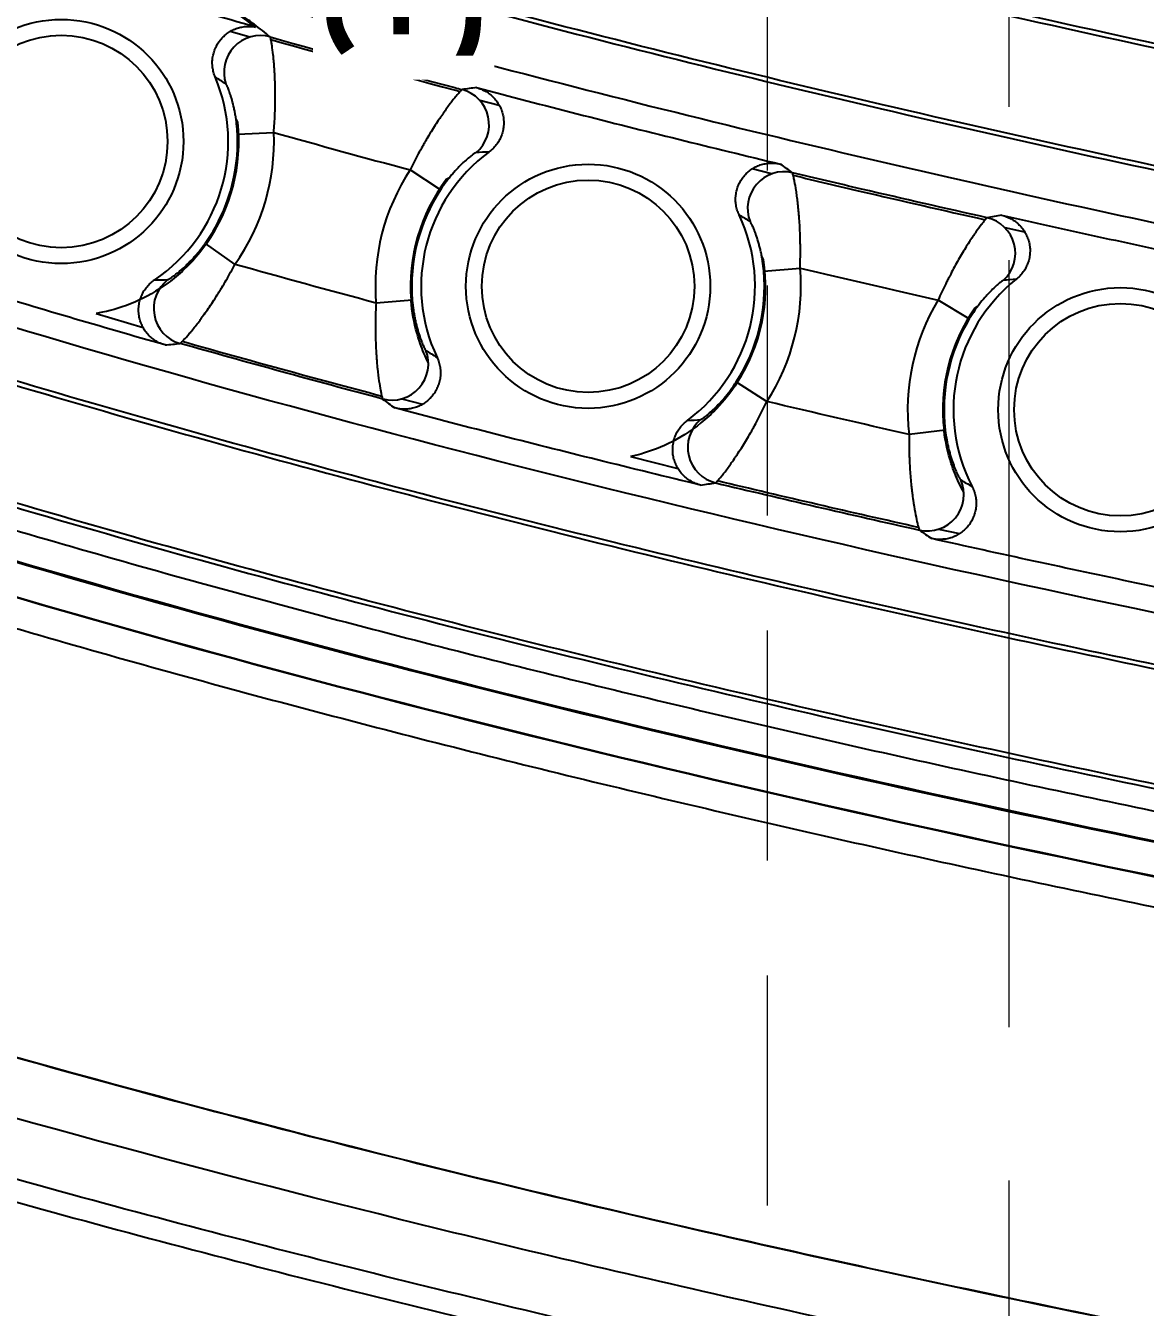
# Model space of a CAD drawing. Header units: millimetres. Extents: x 2519 to 3162, y 2051 to 2506.
# Drawn here: x 2772.14 to 2790.68, y 2229.97 to 2251.2 of the extents above; entities that cross this region are included whole.
import ezdxf

# ---------------------------------------------------------------- set-up
doc = ezdxf.new("R2010")
doc.units = ezdxf.units.MM
doc.linetypes.add('CENTER', pattern=[50.8, 31.75, -6.35, 6.35, -6.35])
doc.linetypes.add('HIDDEN', pattern=[9.525, 6.35, -3.175])
doc.layers.add('20', color=7, linetype='Continuous', true_color=0xffffff)
doc.layers.add('cool', color=153, linetype='HIDDEN', lineweight=9)
doc.layers.add('dim', color=82, linetype='Continuous', lineweight=9)
doc.styles.add('Capful-A', font='')
doc.styles.get('Capful-A').set_extended_font_data('Microsoft YaHei')
doc.dimstyles.new('Capful-A-1.0', dxfattribs={"dimtxt": 2.5, "dimasz": 2.5, "dimexe": 1.5, "dimexo": 1, "dimgap": 1.5, "dimtad": 0, "dimdsep": 46, "dimtxsty": 'Capful-A', "dimcen": 0, "dimclrt": 2, "dimazin": 2, "dimtfac": 1, "dimtmove": 0, "dimatfit": 3, "dimfxl": 0, "dimtolj": 1, "dimtzin": 0, "dimarcsym": 0})

# ---------------------------------------------------------------- blocks, each defined once
blk = doc.blocks.new('SL')
at = {"layer": 'cool', "color": 1, "linetype": 'CENTER', "lineweight": 18, "ltscale": 0.4}
blk.add_line((0, 220), (0, 0), dxfattribs=at)
at = {"layer": 'cool', "lineweight": 18, "ltscale": 0.6}
blk.add_line((-4, 208.79), (-4, 11.21), dxfattribs=at)
blk = doc.blocks.new('*D163')
at = {"layer": 'Defpoints', "color": 0, "transparency": 16777216}
for p in [(2813.414, 2279.55), (2760.15, 2247.39), (2760.671, 2247.39)]:
    blk.add_point(p, dxfattribs=at)
at = {"layer": 'dim', "color": 0, "lineweight": -2, "transparency": 16777216}
blk.add_line((2760.65, 2247.39), (2760.671, 2247.39), dxfattribs=at)
at = {"layer": 'dim', "color": 2, "transparency": 16777216, "insert": (2765.261, 2247.39), "char_height": 2.5, "attachment_point": 5, "style": 'Capful-A', "bg_fill": 3, "box_fill_scale": 1.1, "bg_fill_color": 256, "bg_fill_true_color": 13158600, "bg_fill_transparency": 0}
blk.add_mtext('\\A1;32.16', dxfattribs=at)
blk = doc.blocks.new('*D164')
at = {"layer": 'Defpoints', "color": 0, "transparency": 16777216}
for p in [(2813.414, 2279.55), (2757.95, 2245.19), (2757.95, 2244.41)]:
    blk.add_point(p, dxfattribs=at)
at = {"layer": 'dim', "color": 0, "lineweight": -2, "transparency": 16777216}
blk.add_line((2757.95, 2244.69), (2757.95, 2244.41), dxfattribs=at)
at = {"layer": 'dim', "color": 2, "transparency": 16777216, "insert": (2757.95, 2239.845), "char_height": 2.5, "attachment_point": 5, "rotation": 90, "style": 'Capful-A', "bg_fill": 3, "box_fill_scale": 1.1, "bg_fill_color": 256, "bg_fill_true_color": 13158600, "bg_fill_transparency": 0}
blk.add_mtext('\\A1;55.46', dxfattribs=at)
blk = doc.blocks.new('*D192')
at = {"layer": 'Defpoints', "color": 0, "transparency": 16777216}
for p in [(2813.414, 2279.55), (2778.414, 2255.55)]:
    blk.add_point(p, dxfattribs=at)
at = {"layer": 'dim', "color": 0, "lineweight": -2, "transparency": 16777216}
blk.add_line((2778.414, 2255.05), (2778.414, 2254.62), dxfattribs=at)
at = {"layer": 'dim', "color": 2, "transparency": 16777216, "insert": (2778.414, 2252.416), "char_height": 2.5, "attachment_point": 5, "rotation": 90, "style": 'Capful-A', "bg_fill": 3, "box_fill_scale": 1.1, "bg_fill_color": 256, "bg_fill_true_color": 13158600, "bg_fill_transparency": 0}
blk.add_mtext('\\A1;35', dxfattribs=at)
at = {"layer": 'Defpoints', "color": 0, "transparency": 16777216}
blk.add_point((2778.414, 2254.62), dxfattribs=at)

msp = doc.modelspace()

# ---------------------------------------------------------------- linework, layer by layer
at = {"layer": '20', "color": 7, "linetype": 'Continuous'}
for p, q in [((2775.85, 2251.006), (2775.528, 2251.101)), ((2779.981, 2249.876), (2779.658, 2249.958)), ((2775.651, 2249.596), (2775.623, 2249.647)), ((2775.646, 2249.402), (2776.248, 2249.428)), ((2779.009, 2248.478), (2778.504, 2248.808)), ((2779.154, 2248.678), (2779.104, 2248.649)), ((2784.489, 2248.741), (2784.165, 2248.823)), ((2788.681, 2247.777), (2788.353, 2247.847)), ((2775.112, 2247.591), (2775.604, 2247.243)), ((2784.356, 2247.326), (2784.326, 2247.375)), ((2784.359, 2247.13), (2784.96, 2247.182)), ((2778.541, 2246.65), (2777.94, 2246.602)), ((2787.761, 2246.342), (2787.245, 2246.652)), ((2773.307, 2246.431), (2774.084, 2246.197)), ((2787.899, 2246.547), (2787.85, 2246.516)), ((2783.904, 2245.298), (2784.41, 2244.971)), ((2778.365, 2245.015), (2778.712, 2244.928)), ((2787.363, 2244.496), (2786.764, 2244.425)), ((2782.153, 2244.061), (2782.937, 2243.864)), ((2787.252, 2242.857), (2787.6, 2242.783))]:
    msp.add_line(p, q, dxfattribs=at)
for centre, radius in [((2772.73, 2249.278), 2.022), ((2772.73, 2249.278), 1.759), ((2781.451, 2246.88), 2.022), ((2781.451, 2246.88), 1.759), ((2790.262, 2244.836), 2.022), ((2790.262, 2244.836), 1.759)]:
    msp.add_circle(centre, radius, dxfattribs=at)
for centre, radius, start, end in [((2772.73, 2249.278), 2.764, 304.0167, 22.7927), ((2772.73, 2249.278), 2.939, 324.7144, 6.2256), ((2772.73, 2249.278), 2.919, 324.7144, 2.4445), ((2772.73, 2249.278), 3.522, 324.7144, 2.4445), ((2781.451, 2246.88), 2.764, 126.4321, 205.2058), ((2781.451, 2246.88), 3.522, 146.7941, 184.523), ((2781.451, 2246.88), 2.939, 143.0013, 184.523), ((2781.451, 2246.88), 2.919, 146.7942, 184.523), ((2781.451, 2246.88), 2.764, 306.508, 25.295), ((2781.451, 2246.88), 2.939, 327.1816, 8.7247), ((2781.451, 2246.88), 2.919, 327.1816, 4.9235), ((2781.451, 2246.88), 3.522, 327.1816, 4.9235), ((2790.262, 2244.836), 2.764, 128.5645, 207.3625), ((2790.262, 2244.836), 3.522, 148.9443, 186.6916), ((2790.262, 2244.836), 2.939, 145.136, 186.6916), ((2790.262, 2244.836), 2.919, 148.9443, 186.6916)]:
    msp.add_arc(centre, radius, start, end, dxfattribs=at)
for centre, major_axis, ratio, start_param, end_param in [((2776.025, 2250.43), (-0.38, -0.468), 0.997798, 3.547262, 5.72914), ((2779.21, 2249.556), (0.087, -0.597), 0.997793, 0.553454, 2.736334), ((2784.693, 2248.175), (-0.359, -0.484), 0.997791, 3.546595, 5.7301), ((2787.922, 2247.426), (0.11, -0.593), 0.997788, 0.552733, 2.736835), ((2774.862, 2246.513), (-0.071, 0.599), 0.997691, 0.539699, 2.745904), ((2778.205, 2245.596), (0.367, 0.478), 0.997696, 3.537698, 5.742889), ((2783.701, 2244.211), (-0.097, 0.595), 0.997698, 0.540633, 2.745254), ((2787.067, 2243.43), (0.349, 0.492), 0.997699, 3.538004, 5.74245)]:
    msp.add_ellipse(centre, major_axis=major_axis, ratio=ratio, start_param=start_param, end_param=end_param, dxfattribs=at)
for points, knots in [([(2793.921, 2251.122), (2791.589, 2251.601), (2787.046, 2252.593), (2780.439, 2254.235), (2776.179, 2255.442), (2774.115, 2256.071)], [0, 0, 0, 0, 0.349722, 0.68295, 1, 1, 1, 1]), ([(2773.845, 2255.186), (2775.919, 2254.555), (2780.198, 2253.342), (2786.832, 2251.693), (2791.393, 2250.697), (2793.735, 2250.217)], [0, 0, 0, 0, 0.316715, 0.649933, 1, 1, 1, 1]), ([(2793.749, 2250.286), (2791.408, 2250.766), (2786.848, 2251.762), (2780.216, 2253.41), (2775.939, 2254.623), (2773.866, 2255.253)], [0, 0, 0, 0, 0.350067, 0.683285, 1, 1, 1, 1]), ([(2793.368, 2248.344), (2791.005, 2248.829), (2786.4, 2249.835), (2779.702, 2251.499), (2775.384, 2252.724), (2773.29, 2253.361)], [0, 0, 0, 0, 0.349298, 0.682453, 1, 1, 1, 1]), ([(2773.27, 2253.294), (2775.364, 2252.657), (2779.684, 2251.432), (2786.384, 2249.766), (2790.99, 2248.761), (2793.354, 2248.276)], [0, 0, 0, 0, 0.317547, 0.650702, 1, 1, 1, 1]), ([(2775.943, 2251.174), (2775.869, 2251.232), (2775.792, 2251.291), (2775.668, 2251.381), (2775.625, 2251.412), (2775.537, 2251.474), (2775.491, 2251.505), (2775.396, 2251.569), (2775.347, 2251.602), (2775.242, 2251.669), (2775.188, 2251.703), (2775.071, 2251.774), (2775.009, 2251.81), (2774.908, 2251.867), (2774.874, 2251.886), (2774.8, 2251.926), (2774.762, 2251.947), (2774.721, 2251.968)], [0, 0, 0, 0, 0.25, 0.25, 0.375, 0.375, 0.5, 0.5, 0.625, 0.625, 0.75, 0.75, 0.875, 0.875, 0.9375, 0.9375, 1, 1, 1, 1]), ([(2774.756, 2251.959), (2776.264, 2251.516), (2779.94, 2250.49), (2786.035, 2248.971), (2790.759, 2247.936), (2793.187, 2247.438), (2793.192, 2247.437), (2793.196, 2247.436)], [0, 0, 0, 0, 0.264848, 0.632069, 0.99929, 0.99929, 1, 1, 1, 1]), ([(2776.189, 2251.01), (2776.105, 2251.079), (2776.016, 2251.149), (2775.874, 2251.256), (2775.825, 2251.292), (2775.723, 2251.366), (2775.671, 2251.403), (2775.56, 2251.48), (2775.503, 2251.519), (2775.381, 2251.598), (2775.317, 2251.639), (2775.214, 2251.703), (2775.178, 2251.724), (2775.104, 2251.768), (2775.066, 2251.79), (2774.985, 2251.836), (2774.943, 2251.859), (2774.854, 2251.908), (2774.807, 2251.933), (2774.756, 2251.959)], [0, 0, 0, 0, 0.25, 0.25, 0.375, 0.375, 0.5, 0.5, 0.625, 0.625, 0.75, 0.75, 0.8125, 0.8125, 0.875, 0.875, 0.9375, 0.9375, 1, 1, 1, 1]), ([(2775.278, 2250.348), (2775.267, 2250.373), (2775.258, 2250.399), (2775.244, 2250.452), (2775.234, 2250.505), (2775.23, 2250.558), (2775.23, 2250.599), (2775.231, 2250.613), (2775.233, 2250.64), (2775.234, 2250.653), (2775.24, 2250.693), (2775.246, 2250.72), (2775.26, 2250.771), (2775.269, 2250.797), (2775.302, 2250.872), (2775.33, 2250.918), (2775.372, 2250.97), (2775.381, 2250.981), (2775.399, 2251.001), (2775.409, 2251.01), (2775.438, 2251.038), (2775.459, 2251.055), (2775.503, 2251.087), (2775.526, 2251.101), (2775.574, 2251.127), (2775.623, 2251.149), (2775.675, 2251.164), (2775.728, 2251.176), (2775.755, 2251.18), (2775.835, 2251.187), (2775.889, 2251.184), (2775.943, 2251.174)], [0, 0, 0, 0, 0.0625, 0.0625, 0.125, 0.1875, 0.1875, 0.21875, 0.21875, 0.25, 0.25, 0.3125, 0.3125, 0.375, 0.375, 0.5, 0.5, 0.53125, 0.53125, 0.5625, 0.5625, 0.625, 0.625, 0.6875, 0.6875, 0.75, 0.8125, 0.8125, 0.875, 0.875, 1, 1, 1, 1]), ([(2776.189, 2251.01), (2777.194, 2250.725), (2778.252, 2250.435), (2779.324, 2250.149), (2779.364, 2250.139)], [0, 0, 0, 0, 0.96251, 1, 1, 1, 1]), ([(2776.248, 2249.428), (2776.256, 2249.527), (2776.262, 2249.626), (2776.267, 2249.749), (2776.268, 2249.773), (2776.27, 2249.822), (2776.27, 2249.846), (2776.272, 2249.917), (2776.272, 2249.964), (2776.273, 2250.101), (2776.271, 2250.19), (2776.268, 2250.296), (2776.267, 2250.317), (2776.265, 2250.358), (2776.264, 2250.378), (2776.261, 2250.437), (2776.256, 2250.513), (2776.249, 2250.6), (2776.245, 2250.649), (2776.241, 2250.681), (2776.24, 2250.696), (2776.232, 2250.771), (2776.225, 2250.823), (2776.217, 2250.877), (2776.215, 2250.887), (2776.212, 2250.907), (2776.211, 2250.916), (2776.206, 2250.942), (2776.201, 2250.971), (2776.196, 2250.99), (2776.193, 2251), (2776.192, 2251.003), (2776.19, 2251.008), (2776.19, 2251.009), (2776.189, 2251.01)], [0, 0, 0, 0, 0.125, 0.125, 0.15625, 0.15625, 0.1875, 0.1875, 0.25, 0.25, 0.375, 0.375, 0.40625, 0.40625, 0.4375, 0.4375, 0.5, 0.5625, 0.59375, 0.59375, 0.625, 0.625, 0.75, 0.75, 0.78125, 0.78125, 0.8125, 0.8125, 0.875, 0.9375, 0.9375, 0.96875, 0.96875, 1, 1, 1, 1]), ([(2776.201, 2250.967), (2777.199, 2250.684), (2778.242, 2250.397), (2779.299, 2250.116), (2779.332, 2250.107)], [0, 0, 0, 0, 0.969202, 1, 1, 1, 1]), ([(2775.646, 2249.402), (2775.643, 2249.459), (2775.639, 2249.514), (2775.632, 2249.583), (2775.63, 2249.596), (2775.627, 2249.623), (2775.625, 2249.636), (2775.619, 2249.675), (2775.612, 2249.726), (2775.6, 2249.786), (2775.593, 2249.821), (2775.588, 2249.844), (2775.585, 2249.855), (2775.572, 2249.91), (2775.562, 2249.95), (2775.546, 2250.005), (2775.54, 2250.023), (2775.53, 2250.056), (2775.524, 2250.072), (2775.509, 2250.116), (2775.5, 2250.141), (2775.487, 2250.172), (2775.483, 2250.182), (2775.475, 2250.198), (2775.469, 2250.212), (2775.463, 2250.221), (2775.459, 2250.228), (2775.457, 2250.23), (2775.456, 2250.231)], [0, 0, 0, 0, 0.125, 0.125, 0.15625, 0.15625, 0.1875, 0.1875, 0.25, 0.3125, 0.34375, 0.34375, 0.375, 0.375, 0.5, 0.5, 0.5625, 0.5625, 0.625, 0.625, 0.75, 0.75, 0.8125, 0.8125, 0.875, 0.9375, 0.9375, 1, 1, 1, 1]), ([(2779.606, 2250.171), (2779.633, 2250.164), (2779.66, 2250.154), (2779.699, 2250.138), (2779.712, 2250.132), (2779.737, 2250.119), (2779.75, 2250.112), (2779.786, 2250.09), (2779.809, 2250.074), (2779.853, 2250.039), (2779.874, 2250.02), (2779.912, 2249.978), (2779.948, 2249.934), (2779.977, 2249.886), (2779.996, 2249.848), (2780.002, 2249.835), (2780.013, 2249.809), (2780.018, 2249.796), (2780.032, 2249.756), (2780.039, 2249.729), (2780.047, 2249.687), (2780.049, 2249.673), (2780.052, 2249.645), (2780.053, 2249.631), (2780.055, 2249.589), (2780.054, 2249.532), (2780.045, 2249.477), (2780.035, 2249.435), (2780.031, 2249.422), (2780.023, 2249.395), (2780.018, 2249.381), (2780.003, 2249.342), (2779.991, 2249.317), (2779.97, 2249.28), (2779.963, 2249.268), (2779.947, 2249.244), (2779.939, 2249.233), (2779.913, 2249.199), (2779.876, 2249.157), (2779.833, 2249.12), (2779.81, 2249.103)], [0, 0, 0, 0, 0.0625, 0.0625, 0.09375, 0.09375, 0.125, 0.125, 0.1875, 0.1875, 0.25, 0.25, 0.3125, 0.375, 0.375, 0.40625, 0.40625, 0.4375, 0.4375, 0.5, 0.5, 0.53125, 0.53125, 0.5625, 0.5625, 0.625, 0.6875, 0.6875, 0.71875, 0.71875, 0.75, 0.75, 0.8125, 0.8125, 0.84375, 0.84375, 0.875, 0.875, 0.9375, 1, 1, 1, 1]), ([(2779.364, 2250.139), (2779.362, 2250.138), (2779.359, 2250.135), (2779.351, 2250.127), (2779.348, 2250.124), (2779.341, 2250.117), (2779.337, 2250.113), (2779.316, 2250.09), (2779.293, 2250.064), (2779.259, 2250.021), (2779.251, 2250.013), (2779.236, 2249.994), (2779.228, 2249.984), (2779.204, 2249.953), (2779.187, 2249.93), (2779.133, 2249.859), (2779.094, 2249.805), (2779.041, 2249.729), (2779.031, 2249.714), (2779.009, 2249.682), (2778.998, 2249.666), (2778.965, 2249.616), (2778.942, 2249.582), (2778.874, 2249.476), (2778.828, 2249.401), (2778.769, 2249.301), (2778.757, 2249.28), (2778.733, 2249.239), (2778.721, 2249.218), (2778.686, 2249.156), (2778.663, 2249.114), (2778.594, 2248.986), (2778.549, 2248.898), (2778.504, 2248.808)], [0, 0, 0, 0, 0.0625, 0.0625, 0.09375, 0.09375, 0.125, 0.125, 0.25, 0.25, 0.28125, 0.28125, 0.3125, 0.3125, 0.375, 0.375, 0.5, 0.5, 0.53125, 0.53125, 0.5625, 0.5625, 0.625, 0.625, 0.75, 0.75, 0.78125, 0.78125, 0.8125, 0.8125, 0.875, 0.875, 1, 1, 1, 1]), ([(2779.597, 2249.094), (2779.595, 2249.094), (2779.591, 2249.092), (2779.585, 2249.089), (2779.58, 2249.086), (2779.578, 2249.085), (2779.564, 2249.076), (2779.549, 2249.066), (2779.522, 2249.046), (2779.512, 2249.038), (2779.491, 2249.021), (2779.48, 2249.012), (2779.444, 2248.982), (2779.418, 2248.959), (2779.376, 2248.92), (2779.361, 2248.906), (2779.331, 2248.876), (2779.316, 2248.861), (2779.269, 2248.812), (2779.237, 2248.777), (2779.188, 2248.72), (2779.171, 2248.699), (2779.137, 2248.658), (2779.121, 2248.636), (2779.072, 2248.571), (2779.04, 2248.526), (2779.009, 2248.478)], [0, 0, 0, 0, 0.0625, 0.09375, 0.09375, 0.125, 0.125, 0.25, 0.25, 0.3125, 0.3125, 0.375, 0.375, 0.5, 0.5, 0.5625, 0.5625, 0.625, 0.625, 0.75, 0.75, 0.8125, 0.8125, 0.875, 0.875, 1, 1, 1, 1]), ([(2783.95, 2248.061), (2783.938, 2248.086), (2783.927, 2248.113), (2783.915, 2248.153), (2783.911, 2248.167), (2783.905, 2248.195), (2783.902, 2248.209), (2783.895, 2248.251), (2783.892, 2248.279), (2783.891, 2248.335), (2783.893, 2248.363), (2783.9, 2248.42), (2783.91, 2248.475), (2783.929, 2248.528), (2783.945, 2248.567), (2783.951, 2248.58), (2783.964, 2248.605), (2783.971, 2248.618), (2783.993, 2248.654), (2784.009, 2248.677), (2784.036, 2248.71), (2784.045, 2248.72), (2784.064, 2248.741), (2784.075, 2248.751), (2784.106, 2248.78), (2784.15, 2248.815), (2784.198, 2248.844), (2784.236, 2248.863), (2784.249, 2248.869), (2784.275, 2248.88), (2784.288, 2248.885), (2784.328, 2248.898), (2784.356, 2248.905), (2784.397, 2248.913), (2784.411, 2248.915), (2784.439, 2248.918), (2784.454, 2248.92), (2784.496, 2248.921), (2784.552, 2248.92), (2784.608, 2248.911), (2784.635, 2248.904)], [0, 0, 0, 0, 0.0625, 0.0625, 0.09375, 0.09375, 0.125, 0.125, 0.1875, 0.1875, 0.25, 0.25, 0.3125, 0.375, 0.375, 0.40625, 0.40625, 0.4375, 0.4375, 0.5, 0.5, 0.53125, 0.53125, 0.5625, 0.5625, 0.625, 0.6875, 0.6875, 0.71875, 0.71875, 0.75, 0.75, 0.8125, 0.8125, 0.84375, 0.84375, 0.875, 0.875, 0.9375, 1, 1, 1, 1]), ([(2788.055, 2248.015), (2787.357, 2248.171), (2786.279, 2248.419), (2785.213, 2248.67), (2784.833, 2248.761)], [0, 0, 0, 0, 0.641413, 1, 1, 1, 1]), ([(2784.96, 2247.182), (2784.963, 2247.282), (2784.965, 2247.381), (2784.965, 2247.504), (2784.965, 2247.528), (2784.964, 2247.577), (2784.964, 2247.601), (2784.962, 2247.672), (2784.961, 2247.719), (2784.956, 2247.856), (2784.951, 2247.945), (2784.942, 2248.051), (2784.941, 2248.071), (2784.937, 2248.112), (2784.932, 2248.173), (2784.921, 2248.267), (2784.913, 2248.337), (2784.906, 2248.386), (2784.904, 2248.403), (2784.899, 2248.434), (2784.897, 2248.45), (2784.886, 2248.524), (2784.877, 2248.576), (2784.866, 2248.63), (2784.864, 2248.64), (2784.86, 2248.659), (2784.858, 2248.668), (2784.853, 2248.693), (2784.846, 2248.722), (2784.841, 2248.741), (2784.837, 2248.752), (2784.836, 2248.754), (2784.834, 2248.759), (2784.833, 2248.76), (2784.833, 2248.761)], [0, 0, 0, 0, 0.125, 0.125, 0.15625, 0.15625, 0.1875, 0.1875, 0.25, 0.25, 0.375, 0.375, 0.40625, 0.40625, 0.4375, 0.5, 0.5625, 0.5625, 0.59375, 0.59375, 0.625, 0.625, 0.75, 0.75, 0.78125, 0.78125, 0.8125, 0.8125, 0.875, 0.9375, 0.9375, 0.96875, 0.96875, 1, 1, 1, 1]), ([(2784.847, 2248.718), (2785.22, 2248.629), (2786.27, 2248.381), (2787.333, 2248.137), (2788.023, 2247.982)], [0, 0, 0, 0, 0.356447, 1, 1, 1, 1]), ([(2788.295, 2248.056), (2788.82, 2247.938), (2789.877, 2247.705), (2791.473, 2247.363), (2792.547, 2247.139), (2793.084, 2247.029)], [0, 0, 0, 0, 0.334236, 0.668472, 1, 1, 1, 1]), ([(2788.295, 2248.056), (2788.323, 2248.05), (2788.35, 2248.042), (2788.389, 2248.027), (2788.403, 2248.021), (2788.428, 2248.009), (2788.441, 2248.003), (2788.478, 2247.983), (2788.502, 2247.967), (2788.547, 2247.934), (2788.568, 2247.915), (2788.609, 2247.875), (2788.646, 2247.833), (2788.677, 2247.785), (2788.697, 2247.748), (2788.704, 2247.736), (2788.716, 2247.71), (2788.721, 2247.697), (2788.737, 2247.657), (2788.745, 2247.631), (2788.754, 2247.589), (2788.757, 2247.576), (2788.761, 2247.548), (2788.763, 2247.533), (2788.767, 2247.491), (2788.767, 2247.435), (2788.76, 2247.379), (2788.752, 2247.337), (2788.749, 2247.323), (2788.741, 2247.296), (2788.737, 2247.282), (2788.723, 2247.243), (2788.712, 2247.217), (2788.693, 2247.179), (2788.686, 2247.167), (2788.671, 2247.143), (2788.663, 2247.131), (2788.639, 2247.096), (2788.603, 2247.053), (2788.561, 2247.014), (2788.539, 2246.997)], [0, 0, 0, 0, 0.0625, 0.0625, 0.09375, 0.09375, 0.125, 0.125, 0.1875, 0.1875, 0.25, 0.25, 0.3125, 0.375, 0.375, 0.40625, 0.40625, 0.4375, 0.4375, 0.5, 0.5, 0.53125, 0.53125, 0.5625, 0.5625, 0.625, 0.6875, 0.6875, 0.71875, 0.71875, 0.75, 0.75, 0.8125, 0.8125, 0.84375, 0.84375, 0.875, 0.875, 0.9375, 1, 1, 1, 1]), ([(2784.359, 2247.13), (2784.354, 2247.187), (2784.348, 2247.242), (2784.337, 2247.31), (2784.335, 2247.324), (2784.33, 2247.35), (2784.328, 2247.364), (2784.321, 2247.402), (2784.311, 2247.453), (2784.297, 2247.512), (2784.288, 2247.547), (2784.282, 2247.569), (2784.279, 2247.58), (2784.264, 2247.635), (2784.251, 2247.675), (2784.233, 2247.729), (2784.227, 2247.746), (2784.215, 2247.779), (2784.209, 2247.795), (2784.191, 2247.838), (2784.181, 2247.863), (2784.167, 2247.894), (2784.162, 2247.903), (2784.154, 2247.919), (2784.147, 2247.933), (2784.141, 2247.942), (2784.136, 2247.948), (2784.134, 2247.95), (2784.133, 2247.951)], [0, 0, 0, 0, 0.125, 0.125, 0.15625, 0.15625, 0.1875, 0.1875, 0.25, 0.3125, 0.34375, 0.34375, 0.375, 0.375, 0.5, 0.5, 0.5625, 0.5625, 0.625, 0.625, 0.75, 0.75, 0.8125, 0.8125, 0.875, 0.9375, 0.9375, 1, 1, 1, 1]), ([(2788.055, 2248.015), (2788.05, 2248.013), (2788.04, 2248.002), (2788.016, 2247.974), (2788.007, 2247.963), (2787.991, 2247.943), (2787.985, 2247.935), (2787.973, 2247.92), (2787.967, 2247.911), (2787.934, 2247.868), (2787.903, 2247.826), (2787.86, 2247.764), (2787.851, 2247.751), (2787.833, 2247.725), (2787.824, 2247.711), (2787.796, 2247.669), (2787.777, 2247.64), (2787.717, 2247.547), (2787.675, 2247.479), (2787.589, 2247.333), (2787.545, 2247.255), (2787.48, 2247.134), (2787.458, 2247.092), (2787.425, 2247.029), (2787.414, 2247.007), (2787.392, 2246.964), (2787.381, 2246.942), (2787.327, 2246.832), (2787.285, 2246.743), (2787.245, 2246.652)], [0, 0, 0, 0, 0.125, 0.125, 0.1875, 0.1875, 0.21875, 0.21875, 0.25, 0.25, 0.375, 0.375, 0.40625, 0.40625, 0.4375, 0.4375, 0.5, 0.5, 0.625, 0.625, 0.75, 0.75, 0.8125, 0.8125, 0.84375, 0.84375, 0.875, 0.875, 1, 1, 1, 1]), ([(2775.128, 2247.579), (2775.017, 2247.421), (2774.894, 2247.281), (2774.677, 2247.076), (2774.588, 2247.002), (2774.317, 2246.802), (2774.131, 2246.698), (2773.761, 2246.539), (2773.58, 2246.484), (2773.377, 2246.443), (2773.341, 2246.436), (2773.307, 2246.431)], [0, 0, 0, 0, 0.223813, 0.223813, 0.366229, 0.366229, 0.65106, 0.65106, 0.935892, 0.935892, 1, 1, 1, 1]), ([(2774.494, 2246.991), (2774.495, 2246.991), (2774.499, 2246.992), (2774.506, 2246.995), (2774.511, 2246.998), (2774.513, 2246.999), (2774.528, 2247.008), (2774.544, 2247.018), (2774.572, 2247.037), (2774.583, 2247.045), (2774.605, 2247.061), (2774.617, 2247.07), (2774.654, 2247.099), (2774.681, 2247.121), (2774.726, 2247.16), (2774.741, 2247.173), (2774.772, 2247.202), (2774.789, 2247.217), (2774.838, 2247.265), (2774.871, 2247.299), (2774.923, 2247.355), (2774.941, 2247.375), (2774.976, 2247.416), (2774.994, 2247.436), (2775.045, 2247.5), (2775.079, 2247.545), (2775.112, 2247.591)], [0, 0, 0, 0, 0.0625, 0.09375, 0.09375, 0.125, 0.125, 0.25, 0.25, 0.3125, 0.3125, 0.375, 0.375, 0.5, 0.5, 0.5625, 0.5625, 0.625, 0.625, 0.75, 0.75, 0.8125, 0.8125, 0.875, 0.875, 1, 1, 1, 1]), ([(2774.697, 2245.934), (2774.699, 2245.934), (2774.703, 2245.937), (2774.712, 2245.945), (2774.715, 2245.947), (2774.722, 2245.954), (2774.726, 2245.959), (2774.748, 2245.981), (2774.772, 2246.007), (2774.809, 2246.048), (2774.816, 2246.057), (2774.832, 2246.076), (2774.841, 2246.086), (2774.866, 2246.116), (2774.884, 2246.138), (2774.941, 2246.208), (2774.982, 2246.261), (2775.038, 2246.335), (2775.049, 2246.351), (2775.072, 2246.382), (2775.084, 2246.398), (2775.119, 2246.447), (2775.142, 2246.481), (2775.214, 2246.585), (2775.263, 2246.659), (2775.325, 2246.758), (2775.338, 2246.778), (2775.363, 2246.818), (2775.375, 2246.839), (2775.412, 2246.9), (2775.437, 2246.941), (2775.51, 2247.068), (2775.557, 2247.154), (2775.604, 2247.243)], [0, 0, 0, 0, 0.0625, 0.0625, 0.09375, 0.09375, 0.125, 0.125, 0.25, 0.25, 0.28125, 0.28125, 0.3125, 0.3125, 0.375, 0.375, 0.5, 0.5, 0.53125, 0.53125, 0.5625, 0.5625, 0.625, 0.625, 0.75, 0.75, 0.78125, 0.78125, 0.8125, 0.8125, 0.875, 0.875, 1, 1, 1, 1]), ([(2774.448, 2245.908), (2774.42, 2245.915), (2774.393, 2245.925), (2774.354, 2245.943), (2774.341, 2245.949), (2774.316, 2245.962), (2774.304, 2245.97), (2774.267, 2245.993), (2774.222, 2246.026), (2774.181, 2246.066), (2774.152, 2246.098), (2774.143, 2246.109), (2774.126, 2246.132), (2774.117, 2246.143), (2774.094, 2246.179), (2774.08, 2246.204), (2774.056, 2246.255), (2774.045, 2246.282), (2774.028, 2246.337), (2774.022, 2246.364), (2774.015, 2246.406), (2774.013, 2246.421), (2774.011, 2246.449), (2774.01, 2246.463), (2774.009, 2246.506), (2774.013, 2246.563), (2774.024, 2246.619), (2774.035, 2246.66), (2774.039, 2246.674), (2774.049, 2246.701), (2774.054, 2246.714), (2774.071, 2246.753), (2774.084, 2246.779), (2774.107, 2246.815), (2774.115, 2246.827), (2774.131, 2246.85), (2774.14, 2246.862), (2774.168, 2246.894), (2774.207, 2246.935), (2774.252, 2246.971), (2774.276, 2246.987)], [0, 0, 0, 0, 0.0625, 0.0625, 0.09375, 0.09375, 0.125, 0.125, 0.1875, 0.25, 0.25, 0.28125, 0.28125, 0.3125, 0.3125, 0.375, 0.375, 0.4375, 0.4375, 0.5, 0.5, 0.53125, 0.53125, 0.5625, 0.5625, 0.625, 0.6875, 0.6875, 0.71875, 0.71875, 0.75, 0.75, 0.8125, 0.8125, 0.84375, 0.84375, 0.875, 0.875, 0.9375, 1, 1, 1, 1]), ([(2788.326, 2246.979), (2788.325, 2246.979), (2788.321, 2246.977), (2788.315, 2246.974), (2788.31, 2246.971), (2788.308, 2246.969), (2788.294, 2246.96), (2788.28, 2246.949), (2788.253, 2246.928), (2788.244, 2246.92), (2788.223, 2246.902), (2788.212, 2246.893), (2788.178, 2246.862), (2788.153, 2246.838), (2788.112, 2246.797), (2788.098, 2246.782), (2788.069, 2246.752), (2788.054, 2246.736), (2788.009, 2246.685), (2787.978, 2246.649), (2787.931, 2246.589), (2787.915, 2246.569), (2787.883, 2246.526), (2787.868, 2246.504), (2787.821, 2246.437), (2787.791, 2246.39), (2787.761, 2246.342)], [0, 0, 0, 0, 0.0625, 0.09375, 0.09375, 0.125, 0.125, 0.25, 0.25, 0.3125, 0.3125, 0.375, 0.375, 0.5, 0.5, 0.5625, 0.5625, 0.625, 0.625, 0.75, 0.75, 0.8125, 0.8125, 0.875, 0.875, 1, 1, 1, 1]), ([(2777.94, 2246.602), (2777.935, 2246.502), (2777.932, 2246.403), (2777.93, 2246.28), (2777.93, 2246.255), (2777.93, 2246.207), (2777.93, 2246.182), (2777.93, 2246.111), (2777.931, 2246.064), (2777.935, 2245.926), (2777.939, 2245.837), (2777.946, 2245.731), (2777.948, 2245.71), (2777.951, 2245.669), (2777.952, 2245.648), (2777.957, 2245.589), (2777.961, 2245.551), (2777.973, 2245.441), (2777.981, 2245.374), (2777.998, 2245.253), (2778.007, 2245.201), (2778.017, 2245.147), (2778.019, 2245.137), (2778.023, 2245.117), (2778.025, 2245.108), (2778.03, 2245.082), (2778.037, 2245.053), (2778.042, 2245.033), (2778.046, 2245.023), (2778.047, 2245.02), (2778.049, 2245.015), (2778.05, 2245.014), (2778.05, 2245.013)], [0, 0, 0, 0, 0.125, 0.125, 0.15625, 0.15625, 0.1875, 0.1875, 0.25, 0.25, 0.375, 0.375, 0.40625, 0.40625, 0.4375, 0.4375, 0.5, 0.5, 0.625, 0.625, 0.75, 0.75, 0.78125, 0.78125, 0.8125, 0.8125, 0.875, 0.9375, 0.9375, 0.96875, 0.96875, 1, 1, 1, 1]), ([(2778.807, 2245.611), (2778.781, 2245.663), (2778.757, 2245.717), (2778.69, 2245.874), (2778.651, 2245.984), (2778.57, 2246.272), (2778.536, 2246.455), (2778.521, 2246.647)], [0, 0, 0, 0, 0.171145, 0.171145, 0.493539, 0.493539, 1, 1, 1, 1]), ([(2778.541, 2246.65), (2778.546, 2246.593), (2778.552, 2246.537), (2778.562, 2246.468), (2778.564, 2246.455), (2778.568, 2246.428), (2778.571, 2246.415), (2778.578, 2246.376), (2778.588, 2246.325), (2778.601, 2246.265), (2778.61, 2246.23), (2778.616, 2246.207), (2778.619, 2246.196), (2778.634, 2246.14), (2778.646, 2246.1), (2778.665, 2246.045), (2778.674, 2246.018), (2778.683, 2245.994), (2778.689, 2245.978), (2778.692, 2245.971), (2778.706, 2245.934), (2778.717, 2245.908), (2778.731, 2245.877), (2778.736, 2245.867), (2778.744, 2245.851), (2778.751, 2245.837), (2778.757, 2245.827), (2778.762, 2245.82), (2778.764, 2245.818), (2778.765, 2245.817)], [0, 0, 0, 0, 0.125, 0.125, 0.15625, 0.15625, 0.1875, 0.1875, 0.25, 0.3125, 0.34375, 0.34375, 0.375, 0.375, 0.5, 0.5, 0.5625, 0.59375, 0.59375, 0.625, 0.625, 0.75, 0.75, 0.8125, 0.8125, 0.875, 0.9375, 0.9375, 1, 1, 1, 1]), ([(2806.818, 2238.579), (2802.356, 2239.267), (2793.77, 2240.783), (2781.911, 2243.397), (2774.644, 2245.377), (2771.174, 2246.433)], [0, 0, 0, 0, 0.333255, 0.666517, 1, 1, 1, 1]), ([(2778.95, 2245.703), (2778.963, 2245.677), (2778.973, 2245.65), (2778.986, 2245.609), (2778.989, 2245.595), (2778.996, 2245.567), (2778.998, 2245.553), (2779.005, 2245.511), (2779.01, 2245.454), (2779.007, 2245.397), (2779.001, 2245.355), (2778.999, 2245.341), (2778.993, 2245.313), (2778.99, 2245.299), (2778.979, 2245.258), (2778.969, 2245.231), (2778.952, 2245.192), (2778.946, 2245.179), (2778.933, 2245.153), (2778.925, 2245.141), (2778.903, 2245.105), (2778.886, 2245.082), (2778.859, 2245.049), (2778.85, 2245.038), (2778.83, 2245.018), (2778.819, 2245.008), (2778.787, 2244.979), (2778.743, 2244.944), (2778.693, 2244.916), (2778.655, 2244.897), (2778.641, 2244.891), (2778.615, 2244.881), (2778.601, 2244.876), (2778.561, 2244.863), (2778.533, 2244.856), (2778.491, 2244.849), (2778.477, 2244.848), (2778.448, 2244.845), (2778.434, 2244.844), (2778.391, 2244.843), (2778.335, 2244.846), (2778.279, 2244.856), (2778.251, 2244.864)], [0, 0, 0, 0, 0.0625, 0.0625, 0.09375, 0.09375, 0.125, 0.125, 0.1875, 0.25, 0.25, 0.28125, 0.28125, 0.3125, 0.3125, 0.375, 0.375, 0.40625, 0.40625, 0.4375, 0.4375, 0.5, 0.5, 0.53125, 0.53125, 0.5625, 0.5625, 0.625, 0.6875, 0.6875, 0.71875, 0.71875, 0.75, 0.75, 0.8125, 0.8125, 0.84375, 0.84375, 0.875, 0.875, 0.9375, 1, 1, 1, 1]), ([(2770.916, 2245.56), (2770.916, 2245.56), (2772.973, 2244.934), (2777.114, 2243.754), (2783.39, 2242.172), (2789.716, 2240.753), (2796.101, 2239.47), (2802.207, 2238.382), (2806.198, 2237.749), (2808.03, 2237.474)], [0, 0, 0, 0, 0, 0.170443, 0.340915, 0.511386, 0.681821, 0.854117, 1, 1, 1, 1]), ([(2807.976, 2237.553), (2806.166, 2237.825), (2802.197, 2238.455), (2796.114, 2239.539), (2789.73, 2240.821), (2783.406, 2242.24), (2777.133, 2243.822), (2772.993, 2245.002), (2770.937, 2245.627)], [0, 0, 0, 0, 0.144416, 0.317008, 0.487737, 0.658501, 0.829265, 1, 1, 1, 1]), ([(2783.92, 2245.286), (2783.816, 2245.124), (2783.7, 2244.979), (2783.493, 2244.765), (2783.407, 2244.687), (2783.145, 2244.476), (2782.964, 2244.364), (2782.602, 2244.189), (2782.423, 2244.127), (2782.223, 2244.076), (2782.187, 2244.068), (2782.153, 2244.061)], [0, 0, 0, 0, 0.223477, 0.223477, 0.365891, 0.365891, 0.65072, 0.65072, 0.935548, 0.935548, 1, 1, 1, 1]), ([(2783.312, 2244.671), (2783.314, 2244.672), (2783.318, 2244.673), (2783.325, 2244.677), (2783.329, 2244.679), (2783.332, 2244.681), (2783.346, 2244.69), (2783.361, 2244.701), (2783.389, 2244.721), (2783.399, 2244.729), (2783.42, 2244.747), (2783.432, 2244.756), (2783.468, 2244.787), (2783.494, 2244.81), (2783.537, 2244.85), (2783.551, 2244.864), (2783.582, 2244.895), (2783.597, 2244.91), (2783.644, 2244.96), (2783.676, 2244.995), (2783.726, 2245.054), (2783.742, 2245.074), (2783.776, 2245.116), (2783.792, 2245.138), (2783.841, 2245.204), (2783.873, 2245.25), (2783.904, 2245.298)], [0, 0, 0, 0, 0.0625, 0.09375, 0.09375, 0.125, 0.125, 0.25, 0.25, 0.3125, 0.3125, 0.375, 0.375, 0.5, 0.5, 0.5625, 0.5625, 0.625, 0.625, 0.75, 0.75, 0.8125, 0.8125, 0.875, 0.875, 1, 1, 1, 1]), ([(2783.561, 2243.624), (2783.563, 2243.625), (2783.566, 2243.628), (2783.575, 2243.636), (2783.578, 2243.639), (2783.585, 2243.646), (2783.589, 2243.651), (2783.61, 2243.674), (2783.633, 2243.701), (2783.667, 2243.744), (2783.674, 2243.753), (2783.69, 2243.772), (2783.697, 2243.782), (2783.722, 2243.814), (2783.739, 2243.836), (2783.792, 2243.909), (2783.831, 2243.964), (2783.883, 2244.04), (2783.894, 2244.056), (2783.916, 2244.088), (2783.927, 2244.105), (2783.959, 2244.155), (2783.982, 2244.19), (2784.049, 2244.297), (2784.095, 2244.373), (2784.153, 2244.474), (2784.164, 2244.495), (2784.187, 2244.536), (2784.199, 2244.557), (2784.233, 2244.62), (2784.256, 2244.663), (2784.324, 2244.792), (2784.367, 2244.88), (2784.41, 2244.971)], [0, 0, 0, 0, 0.0625, 0.0625, 0.09375, 0.09375, 0.125, 0.125, 0.25, 0.25, 0.28125, 0.28125, 0.3125, 0.3125, 0.375, 0.375, 0.5, 0.5, 0.53125, 0.53125, 0.5625, 0.5625, 0.625, 0.625, 0.75, 0.75, 0.78125, 0.78125, 0.8125, 0.8125, 0.875, 0.875, 1, 1, 1, 1]), ([(2783.313, 2243.588), (2783.285, 2243.595), (2783.258, 2243.603), (2783.218, 2243.619), (2783.205, 2243.625), (2783.179, 2243.637), (2783.167, 2243.644), (2783.129, 2243.665), (2783.082, 2243.697), (2783.04, 2243.735), (2783.01, 2243.766), (2783, 2243.776), (2782.982, 2243.798), (2782.973, 2243.81), (2782.948, 2243.844), (2782.933, 2243.868), (2782.907, 2243.919), (2782.895, 2243.945), (2782.876, 2243.999), (2782.868, 2244.026), (2782.86, 2244.068), (2782.858, 2244.082), (2782.854, 2244.11), (2782.853, 2244.124), (2782.85, 2244.167), (2782.851, 2244.224), (2782.86, 2244.28), (2782.869, 2244.322), (2782.873, 2244.336), (2782.881, 2244.363), (2782.886, 2244.377), (2782.901, 2244.417), (2782.913, 2244.442), (2782.934, 2244.48), (2782.941, 2244.492), (2782.957, 2244.516), (2782.965, 2244.528), (2782.991, 2244.562), (2783.029, 2244.604), (2783.072, 2244.641), (2783.095, 2244.658)], [0, 0, 0, 0, 0.0625, 0.0625, 0.09375, 0.09375, 0.125, 0.125, 0.1875, 0.25, 0.25, 0.28125, 0.28125, 0.3125, 0.3125, 0.375, 0.375, 0.4375, 0.4375, 0.5, 0.5, 0.53125, 0.53125, 0.5625, 0.5625, 0.625, 0.6875, 0.6875, 0.71875, 0.71875, 0.75, 0.75, 0.8125, 0.8125, 0.84375, 0.84375, 0.875, 0.875, 0.9375, 1, 1, 1, 1]), ([(2787.668, 2243.469), (2787.64, 2243.52), (2787.613, 2243.572), (2787.541, 2243.727), (2787.498, 2243.835), (2787.406, 2244.119), (2787.365, 2244.301), (2787.343, 2244.492)], [0, 0, 0, 0, 0.171362, 0.171362, 0.493844, 0.493844, 1, 1, 1, 1]), ([(2787.363, 2244.496), (2787.37, 2244.439), (2787.378, 2244.383), (2787.391, 2244.315), (2787.393, 2244.302), (2787.399, 2244.275), (2787.401, 2244.262), (2787.41, 2244.223), (2787.422, 2244.173), (2787.438, 2244.113), (2787.448, 2244.079), (2787.454, 2244.056), (2787.458, 2244.045), (2787.475, 2243.99), (2787.489, 2243.951), (2787.509, 2243.896), (2787.519, 2243.87), (2787.529, 2243.846), (2787.536, 2243.831), (2787.539, 2243.823), (2787.555, 2243.787), (2787.567, 2243.762), (2787.582, 2243.731), (2787.587, 2243.721), (2787.596, 2243.705), (2787.604, 2243.692), (2787.61, 2243.682), (2787.615, 2243.676), (2787.617, 2243.674), (2787.618, 2243.673)], [0, 0, 0, 0, 0.125, 0.125, 0.15625, 0.15625, 0.1875, 0.1875, 0.25, 0.3125, 0.34375, 0.34375, 0.375, 0.375, 0.5, 0.5, 0.5625, 0.59375, 0.59375, 0.625, 0.625, 0.75, 0.75, 0.8125, 0.8125, 0.875, 0.9375, 0.9375, 1, 1, 1, 1]), ([(2786.764, 2244.425), (2786.763, 2244.325), (2786.764, 2244.226), (2786.767, 2244.103), (2786.767, 2244.078), (2786.769, 2244.03), (2786.77, 2244.006), (2786.773, 2243.934), (2786.776, 2243.887), (2786.785, 2243.75), (2786.792, 2243.661), (2786.803, 2243.555), (2786.806, 2243.534), (2786.81, 2243.493), (2786.813, 2243.473), (2786.82, 2243.414), (2786.825, 2243.376), (2786.841, 2243.267), (2786.852, 2243.2), (2786.874, 2243.08), (2786.884, 2243.028), (2786.896, 2242.974), (2786.899, 2242.964), (2786.903, 2242.945), (2786.905, 2242.936), (2786.912, 2242.91), (2786.92, 2242.881), (2786.926, 2242.862), (2786.93, 2242.852), (2786.931, 2242.849), (2786.933, 2242.844), (2786.934, 2242.843), (2786.935, 2242.842)], [0, 0, 0, 0, 0.125, 0.125, 0.15625, 0.15625, 0.1875, 0.1875, 0.25, 0.25, 0.375, 0.375, 0.40625, 0.40625, 0.4375, 0.4375, 0.5, 0.5, 0.625, 0.625, 0.75, 0.75, 0.78125, 0.78125, 0.8125, 0.8125, 0.875, 0.9375, 0.9375, 0.96875, 0.96875, 1, 1, 1, 1]), ([(2770.352, 2243.704), (2772.431, 2243.072), (2776.613, 2241.88), (2782.941, 2240.285), (2789.313, 2238.855), (2795.74, 2237.564), (2802.095, 2236.432), (2806.321, 2235.766), (2808.376, 2235.461)], [0, 0, 0, 0, 0.167643, 0.335315, 0.502985, 0.670621, 0.840087, 1, 1, 1, 1]), ([(2808.316, 2235.541), (2806.285, 2235.842), (2802.083, 2236.505), (2795.753, 2237.633), (2789.328, 2238.924), (2782.958, 2240.353), (2776.631, 2241.948), (2772.45, 2243.139), (2770.372, 2243.772)], [0, 0, 0, 0, 0.158381, 0.328156, 0.496098, 0.664074, 0.832051, 1, 1, 1, 1]), ([(2787.807, 2243.565), (2787.821, 2243.54), (2787.832, 2243.514), (2787.846, 2243.473), (2787.85, 2243.46), (2787.858, 2243.432), (2787.861, 2243.418), (2787.869, 2243.376), (2787.876, 2243.319), (2787.875, 2243.263), (2787.871, 2243.22), (2787.87, 2243.205), (2787.865, 2243.177), (2787.862, 2243.163), (2787.852, 2243.122), (2787.844, 2243.095), (2787.828, 2243.055), (2787.823, 2243.042), (2787.81, 2243.016), (2787.804, 2243.003), (2787.783, 2242.966), (2787.767, 2242.942), (2787.741, 2242.909), (2787.732, 2242.898), (2787.713, 2242.877), (2787.703, 2242.866), (2787.672, 2242.836), (2787.629, 2242.8), (2787.58, 2242.769), (2787.542, 2242.749), (2787.529, 2242.743), (2787.503, 2242.732), (2787.49, 2242.726), (2787.45, 2242.712), (2787.423, 2242.704), (2787.381, 2242.695), (2787.367, 2242.693), (2787.338, 2242.689), (2787.324, 2242.688), (2787.281, 2242.685), (2787.225, 2242.686), (2787.168, 2242.694), (2787.14, 2242.7)], [0, 0, 0, 0, 0.0625, 0.0625, 0.09375, 0.09375, 0.125, 0.125, 0.1875, 0.25, 0.25, 0.28125, 0.28125, 0.3125, 0.3125, 0.375, 0.375, 0.40625, 0.40625, 0.4375, 0.4375, 0.5, 0.5, 0.53125, 0.53125, 0.5625, 0.5625, 0.625, 0.6875, 0.6875, 0.71875, 0.71875, 0.75, 0.75, 0.8125, 0.8125, 0.84375, 0.84375, 0.875, 0.875, 0.9375, 1, 1, 1, 1]), ([(2770.218, 2243.364), (2771.723, 2242.906), (2773.233, 2242.467), (2776.263, 2241.625), (2778.543, 2241.02), (2780.832, 2240.45), (2782.359, 2240.077), (2783.124, 2239.894), (2784.655, 2239.536), (2785.421, 2239.36), (2786.956, 2239.016), (2789.26, 2238.509), (2791.569, 2238.032), (2793.883, 2237.574), (2794.655, 2237.424), (2796.2, 2237.13), (2796.973, 2236.986), (2800.84, 2236.281), (2803.943, 2235.764), (2807.052, 2235.291)], [0, 0, 0, 0, 0.125, 0.125, 0.25, 0.3125, 0.3125, 0.375, 0.375, 0.4375, 0.4375, 0.5, 0.625, 0.625, 0.6875, 0.6875, 0.75, 0.75, 1, 1, 1, 1]), ([(2806.979, 2234.807), (2802.514, 2235.486), (2793.932, 2236.971), (2781.624, 2239.65), (2773.812, 2241.758), (2770.085, 2242.893), (2770.075, 2242.896)], [0, 0, 0, 0, 0.358354, 0.690819, 0.999229, 1, 1, 1, 1]), ([(2770.099, 2242.875), (2770.099, 2242.875), (2773.818, 2241.743), (2781.621, 2239.637), (2793.93, 2236.959), (2802.512, 2235.473), (2806.977, 2234.794)], [0, 0, 0, 0, 0.000001, 0.308649, 0.64137, 1, 1, 1, 1]), ([(2806.892, 2234.235), (2802.419, 2234.915), (2793.822, 2236.403), (2781.498, 2239.085), (2773.684, 2241.193), (2769.963, 2242.325)], [0, 0, 0, 0, 0.358909, 0.691888, 1, 1, 1, 1]), ([(2769.966, 2242.337), (2773.687, 2241.205), (2781.501, 2239.097), (2793.824, 2236.415), (2802.421, 2234.927), (2806.893, 2234.247)], [0, 0, 0, 0, 0.308112, 0.641091, 1, 1, 1, 1]), ([(2769.82, 2241.856), (2771.332, 2241.397), (2772.849, 2240.957), (2775.893, 2240.111), (2777.419, 2239.706), (2779.715, 2239.122), (2780.481, 2238.931), (2782.016, 2238.557), (2782.784, 2238.374), (2784.322, 2238.014), (2785.092, 2237.837), (2786.633, 2237.491), (2788.947, 2236.983), (2791.267, 2236.504), (2793.591, 2236.043), (2794.366, 2235.893), (2795.918, 2235.598), (2796.694, 2235.453), (2800.579, 2234.745), (2803.695, 2234.226), (2806.818, 2233.751)], [0, 0, 0, 0, 0.125, 0.125, 0.25, 0.25, 0.3125, 0.3125, 0.375, 0.375, 0.4375, 0.4375, 0.5, 0.625, 0.625, 0.6875, 0.6875, 0.75, 0.75, 1, 1, 1, 1]), ([(2767.271, 2235.493), (2771.984, 2234.043), (2782.154, 2231.347), (2798.576, 2228.012), (2817.165, 2225.282), (2837.911, 2223.349), (2852.493, 2222.64), (2860.119, 2222.386)], [0, 0, 0, 0, 0.157439, 0.335587, 0.534474, 0.756655, 1, 1, 1, 1]), ([(2860.119, 2222.386), (2856.203, 2222.516), (2850.33, 2222.758), (2843.484, 2223.142), (2840.551, 2223.331), (2838.596, 2223.462), (2837.618, 2223.531), (2832.733, 2223.888), (2828.83, 2224.221), (2822.984, 2224.802), (2821.037, 2225.01), (2817.146, 2225.455), (2815.202, 2225.692), (2811.318, 2226.198), (2809.377, 2226.467), (2806.469, 2226.895), (2805.5, 2227.042), (2803.564, 2227.343), (2802.597, 2227.498), (2799.697, 2227.976), (2797.766, 2228.312), (2794.875, 2228.842), (2793.912, 2229.023), (2791.988, 2229.395), (2791.027, 2229.585), (2789.106, 2229.976), (2788.147, 2230.176), (2786.231, 2230.586), (2785.273, 2230.796), (2783.362, 2231.225), (2782.407, 2231.445), (2780.501, 2231.896), (2779.549, 2232.126), (2774.797, 2233.306), (2771.019, 2234.34), (2767.271, 2235.493)], [0, 0, 0, 0, 0.125, 0.1875, 0.21875, 0.21875, 0.25, 0.25, 0.375, 0.375, 0.4375, 0.4375, 0.5, 0.5, 0.5625, 0.5625, 0.59375, 0.59375, 0.625, 0.625, 0.6875, 0.6875, 0.71875, 0.71875, 0.75, 0.75, 0.78125, 0.78125, 0.8125, 0.8125, 0.84375, 0.84375, 0.875, 0.875, 1, 1, 1, 1]), ([(2860.093, 2221.413), (2856.165, 2221.544), (2850.275, 2221.786), (2843.409, 2222.172), (2840.468, 2222.361), (2838.507, 2222.493), (2837.527, 2222.562), (2832.628, 2222.92), (2828.713, 2223.254), (2822.851, 2223.838), (2820.898, 2224.046), (2816.996, 2224.493), (2815.046, 2224.731), (2811.15, 2225.239), (2809.204, 2225.509), (2806.288, 2225.938), (2805.316, 2226.085), (2803.374, 2226.388), (2802.404, 2226.544), (2799.496, 2227.023), (2797.56, 2227.36), (2794.66, 2227.892), (2793.695, 2228.074), (2791.765, 2228.447), (2790.801, 2228.638), (2788.875, 2229.03), (2787.913, 2229.231), (2785.991, 2229.642), (2785.031, 2229.853), (2783.114, 2230.284), (2782.157, 2230.505), (2780.245, 2230.956), (2779.29, 2231.188), (2774.525, 2232.372), (2770.736, 2233.409), (2766.977, 2234.565)], [0, 0, 0, 0, 0.125, 0.1875, 0.21875, 0.21875, 0.25, 0.25, 0.375, 0.375, 0.4375, 0.4375, 0.5, 0.5, 0.5625, 0.5625, 0.59375, 0.59375, 0.625, 0.625, 0.6875, 0.6875, 0.71875, 0.71875, 0.75, 0.75, 0.78125, 0.78125, 0.8125, 0.8125, 0.84375, 0.84375, 0.875, 0.875, 1, 1, 1, 1]), ([(2860.066, 2220.441), (2858.097, 2220.506), (2856.128, 2220.579), (2852.19, 2220.744), (2850.222, 2220.834), (2846.286, 2221.036), (2844.319, 2221.146), (2840.385, 2221.389), (2838.42, 2221.521), (2834.49, 2221.808), (2832.526, 2221.964), (2829.581, 2222.217), (2828.599, 2222.305), (2826.637, 2222.486), (2825.657, 2222.581), (2822.715, 2222.874), (2820.756, 2223.083), (2816.841, 2223.531), (2814.885, 2223.771), (2810.977, 2224.281), (2809.025, 2224.551), (2805.126, 2225.126), (2803.179, 2225.43), (2799.291, 2226.071), (2797.349, 2226.409), (2794.442, 2226.943), (2793.474, 2227.125), (2791.539, 2227.499), (2789.607, 2227.883), (2787.678, 2228.286), (2785.751, 2228.698), (2784.789, 2228.91), (2782.866, 2229.342), (2781.906, 2229.564), (2779.989, 2230.017), (2779.031, 2230.249), (2777.119, 2230.724), (2776.164, 2230.968), (2774.258, 2231.467), (2773.307, 2231.722), (2770.458, 2232.508), (2768.567, 2233.058), (2766.683, 2233.638)], [0, 0, 0, 0, 0.0625, 0.0625, 0.125, 0.125, 0.1875, 0.1875, 0.25, 0.25, 0.3125, 0.3125, 0.34375, 0.34375, 0.375, 0.375, 0.4375, 0.4375, 0.5, 0.5, 0.5625, 0.5625, 0.625, 0.625, 0.6875, 0.6875, 0.71875, 0.71875, 0.75, 0.78125, 0.78125, 0.8125, 0.8125, 0.84375, 0.84375, 0.875, 0.875, 0.90625, 0.90625, 0.9375, 0.9375, 1, 1, 1, 1]), ([(2766.55, 2233.299), (2767.493, 2233.009), (2768.439, 2232.726), (2770.333, 2232.174), (2771.282, 2231.905), (2774.134, 2231.117), (2776.041, 2230.618), (2779.869, 2229.666), (2781.789, 2229.213), (2784.676, 2228.564), (2785.64, 2228.353), (2787.57, 2227.94), (2788.536, 2227.738), (2793.369, 2226.753), (2797.249, 2226.041), (2803.086, 2225.076), (2806.01, 2224.619), (2808.94, 2224.2), (2810.894, 2223.929), (2811.872, 2223.797), (2816.764, 2223.159), (2820.684, 2222.712), (2826.572, 2222.125), (2829.519, 2221.852), (2832.468, 2221.608), (2834.435, 2221.452), (2835.419, 2221.377), (2844.275, 2220.728), (2852.157, 2220.341), (2860.045, 2220.078)], [0, 0, 0, 0, 0.03125, 0.03125, 0.0625, 0.0625, 0.125, 0.125, 0.1875, 0.1875, 0.21875, 0.21875, 0.25, 0.25, 0.375, 0.375, 0.4375, 0.46875, 0.46875, 0.5, 0.5, 0.625, 0.625, 0.6875, 0.71875, 0.71875, 0.75, 0.75, 1, 1, 1, 1]), ([(2765.963, 2231.377), (2766.652, 2231.165), (2773.202, 2229.19), (2788.752, 2225.343), (2812.708, 2221.321), (2837.408, 2219.037), (2853.193, 2218.297), (2859.882, 2218.073), (2859.992, 2218.069)], [0, 0, 0, 0, 0.022589, 0.214115, 0.501403, 0.788692, 0.996539, 1, 1, 1, 1])]:
    msp.add_open_spline(points, degree=3, knots=knots, dxfattribs=at)
for points, degree in [([(2775.943, 2251.174), (2775.401, 2251.329), (2774.316, 2251.646), (2772.681, 2252.138), (2771.586, 2252.477), (2771.037, 2252.65)], 3), ([(2775.456, 2250.231), (2775.398, 2250.27), (2775.339, 2250.309), (2775.278, 2250.348)], 3), ([(2779.606, 2250.171), (2779.522, 2250.161), (2779.442, 2250.15), (2779.364, 2250.139)], 3), ([(2779.606, 2250.171), (2780.158, 2250.025), (2781.267, 2249.736), (2782.943, 2249.314), (2784.07, 2249.04), (2784.635, 2248.904)], 3), ([(2776.248, 2249.428), (2776.999, 2249.217), (2777.751, 2249.01), (2778.504, 2248.808)], 3), ([(2779.81, 2249.103), (2779.737, 2249.101), (2779.666, 2249.098), (2779.597, 2249.094)], 3), ([(2784.833, 2248.761), (2784.769, 2248.808), (2784.704, 2248.856), (2784.635, 2248.904)], 3), ([(2784.133, 2247.951), (2784.074, 2247.988), (2784.013, 2248.024), (2783.95, 2248.061)], 3), ([(2788.295, 2248.056), (2788.212, 2248.043), (2788.132, 2248.029), (2788.055, 2248.015)], 3), ([(2777.94, 2246.602), (2777.16, 2246.811), (2776.382, 2247.025), (2775.604, 2247.243)], 3), ([(2774.276, 2246.987), (2774.35, 2246.987), (2774.423, 2246.988), (2774.494, 2246.991)], 3), ([(2784.96, 2247.182), (2785.721, 2247.002), (2786.483, 2246.825), (2787.245, 2246.652)], 3), ([(2788.539, 2246.997), (2788.466, 2246.992), (2788.395, 2246.986), (2788.326, 2246.979)], 3), ([(2774.448, 2245.908), (2773.384, 2246.211), (2772.336, 2246.52), (2771.302, 2246.834)], 3), ([(2774.448, 2245.908), (2774.534, 2245.915), (2774.617, 2245.924), (2774.697, 2245.934)], 3), ([(2778.05, 2245.013), (2776.917, 2245.314), (2775.799, 2245.621), (2774.697, 2245.934)], 3), ([(2778.036, 2245.057), (2776.919, 2245.353), (2775.818, 2245.656), (2774.731, 2245.964)], 3), ([(2778.765, 2245.817), (2778.825, 2245.779), (2778.887, 2245.741), (2778.95, 2245.703)], 3), ([(2783.972, 2245.41), (2783.901, 2245.3)], 1), ([(2778.05, 2245.013), (2778.114, 2244.964), (2778.181, 2244.914), (2778.251, 2244.864)], 3), ([(2783.313, 2243.588), (2782.741, 2243.725), (2781.604, 2244.003), (2779.914, 2244.429), (2778.803, 2244.718), (2778.251, 2244.864)], 3), ([(2786.764, 2244.425), (2785.979, 2244.604), (2785.194, 2244.785), (2784.41, 2244.971)], 3), ([(2783.095, 2244.658), (2783.17, 2244.662), (2783.242, 2244.666), (2783.312, 2244.671)], 3), ([(2783.313, 2243.588), (2783.399, 2243.599), (2783.481, 2243.612), (2783.561, 2243.624)], 3), ([(2783.561, 2243.624), (2784.671, 2243.359), (2785.796, 2243.098), (2786.935, 2242.842)], 3), ([(2786.919, 2242.885), (2785.797, 2243.137), (2784.689, 2243.394), (2783.594, 2243.656)], 3), ([(2787.618, 2243.673), (2787.679, 2243.637), (2787.742, 2243.601), (2787.807, 2243.565)], 3), ([(2786.935, 2242.842), (2787, 2242.795), (2787.069, 2242.748), (2787.14, 2242.7)], 3), ([(2792.238, 2241.611), (2791.667, 2241.727), (2790.529, 2241.963), (2788.83, 2242.326), (2787.703, 2242.575), (2787.14, 2242.7)], 3)]:
    msp.add_open_spline(points, degree=degree, dxfattribs=at)

# ---------------------------------------------------------------- block references
at = {"lineweight": 18}
msp.add_blockref('SL', (2788.414, 2169.55), dxfattribs=at)

# ---------------------------------------------------------------- next in the draw order: dimensions: what is measured, and where the dimension line sits
at = {"layer": 'dim'}
dim = msp.add_ordinate_dim(feature_location=(2760.15, 2247.39), offset=(0.521, 0), dtype=0, origin=(2813.414, 2279.55), dimstyle='Capful-A-1.0', override={"dimasz": 2, "dimexe": 0.49975, "dimexo": 0.49975, "dimgap": 0.49975}, dxfattribs=at)
dim.commit()
dim.dimension.update_dxf_attribs({"geometry": '*D163', "text_midpoint": (2765.261, 2247.39)})

# ---------------------------------------------------------------- next in the draw order: dimensions: what is measured, and where the dimension line sits
dim = msp.add_ordinate_dim(feature_location=(2757.95, 2245.19), offset=(0, -0.78), dtype=1, origin=(2813.414, 2279.55), dimstyle='Capful-A-1.0', override={"dimasz": 2, "dimexe": 0.49975, "dimexo": 0.49975, "dimgap": 0.49975}, dxfattribs=at)
dim.commit()
dim.dimension.update_dxf_attribs({"geometry": '*D164', "text_midpoint": (2757.95, 2239.845)})

# ---------------------------------------------------------------- next in the draw order: dimensions: what is measured, and where the dimension line sits
dim = msp.add_ordinate_dim(feature_location=(2778.414, 2255.55), offset=(0, -0.93), dtype=1, origin=(2813.414, 2279.55), dimstyle='Capful-A-1.0', override={"dimasz": 2, "dimexe": 0.49975, "dimexo": 0.49975, "dimgap": 0.49975}, dxfattribs=at)
dim.commit()
dim.dimension.update_dxf_attribs({"geometry": '*D192', "text_midpoint": (2778.414, 2252.416)})

doc.saveas('drawing.dxf')
